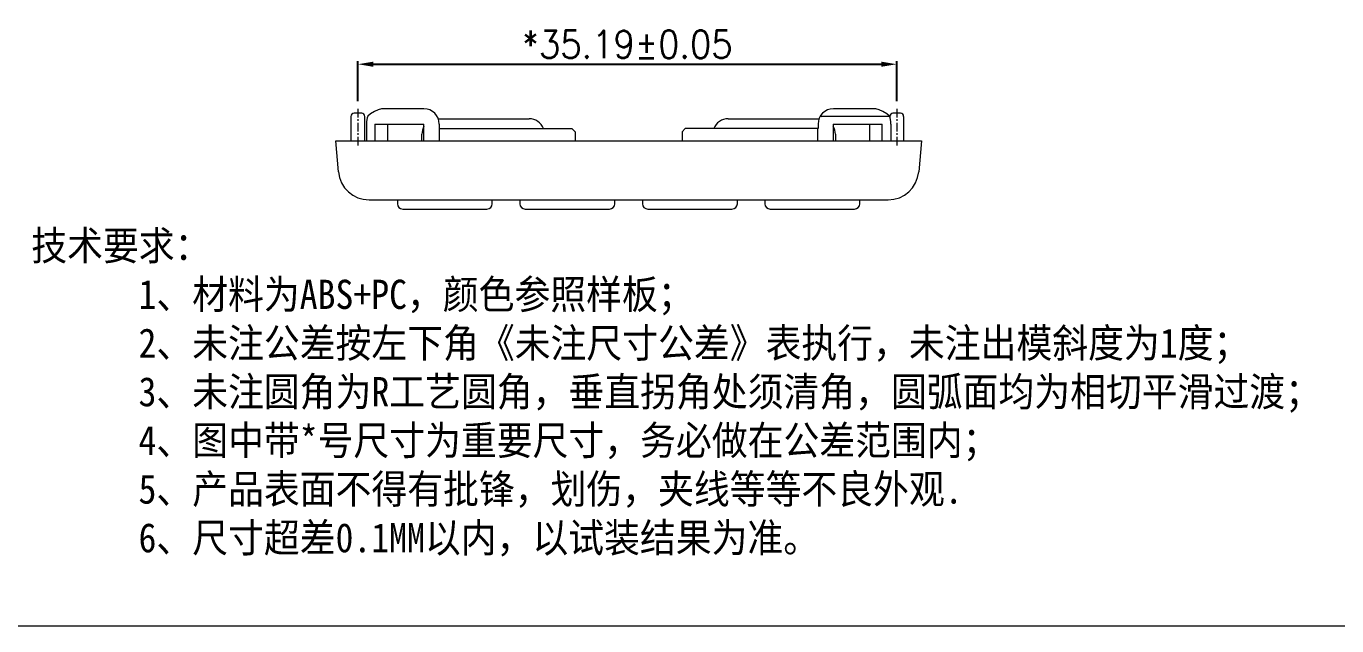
# Model space of a CAD drawing. Header units: millimetres. Extents: x 1171 to 1429, y -714 to -532.
# Drawn here: x 1231.6 to 1317.2, y -705.6 to -666.4 of the extents above; entities that cross this region are included whole.
import ezdxf

# ---------------------------------------------------------------- set-up
doc = ezdxf.new("R2010")
doc.units = ezdxf.units.MM
doc.header["$LTSCALE"] = 0.12
doc.linetypes.add('CENTER', pattern=[50.8, 31.75, -6.35, 6.35, -6.35])
doc.layers.get('0').update_dxf_attribs({"color": 8, "lineweight": 9})
for name, color, linetype, lineweight in [('1粗实线-A (轮廓线)', 3, 'Continuous', 15), ('dim', 82, 'Continuous', 9), ('尺寸线', 3, 'Continuous', 9)]:
    doc.layers.add(name, color=color, linetype=linetype, lineweight=lineweight)
doc.styles.get("Standard").update_dxf_attribs({"font": 'txt.shx', "width": 0.9})
doc.styles.add('机械制图', font='gbeitc.shx')
doc.dimstyles.new('1', dxfattribs={"dimtxt": 1.8, "dimasz": 1, "dimexe": 0.2, "dimexo": 0.5, "dimgap": 0.4, "dimtad": 1, "dimzin": 1, "dimdsep": 46, "dimtxsty": 'Standard', "dimcen": 0.09, "dimclrd": 3, "dimclre": 3, "dimclrt": 2, "dimadec": 0, "dimazin": 0, "dimtp": 0.01, "dimtm": 0.01, "dimtfac": 1, "dimtmove": 0, "dimatfit": 3, "dimfxl": 1, "dimtolj": 1, "dimarcsym": 0})

# ---------------------------------------------------------------- blocks, each defined once
blk = doc.blocks.new('*D65')
at = {"layer": 'Defpoints', "color": 0}
for p in [(1288.442, -668.921), (1253.252, -671.827), (1288.442, -671.827)]:
    blk.add_point(p, dxfattribs=at)
at = {"layer": '尺寸线', "color": 3, "lineweight": -2}
for p, q in [((1253.252, -671.327), (1253.252, -668.721)), ((1254.252, -668.921), (1287.442, -668.921)), ((1288.442, -671.327), (1288.442, -668.721))]:
    blk.add_line(p, q, dxfattribs=at)
at = {"layer": '尺寸线', "color": 3}
for points in [[(1254.252, -668.754), (1254.252, -669.088), (1253.252, -668.921)], [(1287.442, -668.754), (1287.442, -669.088), (1288.442, -668.921)]]:
    blk.add_solid(points, dxfattribs=at)
at = {"layer": '尺寸线', "color": 2, "insert": (1270.847, -667.621), "char_height": 1.8, "attachment_point": 5}
blk.add_mtext('\\A1;*35.19±0.05', dxfattribs=at)

msp = doc.modelspace()

# ---------------------------------------------------------------- linework, layer by layer
at = {"color": 1, "linetype": 'CENTER', "lineweight": 5, "ltscale": 0.15}
for p, q in [((1253.252, -671.827), (1253.252, -674.227)), ((1288.442, -671.827), (1288.442, -674.227))]:
    msp.add_line(p, q, dxfattribs=at)
at = {"color": 252, "lineweight": 13}
msp.add_line((1180.029, -705.582), (1419.951, -705.582), dxfattribs=at)
at = {"layer": '1粗实线-A (轮廓线)', "color": 7, "linetype": 'Continuous'}
for p, q in [((1254.899, -671.827), (1254.795, -671.835)), ((1257.566, -671.827), (1254.901, -671.827)), ((1286.963, -671.827), (1284.302, -671.827)), ((1287.075, -671.836), (1286.964, -671.827)), ((1252.802, -672.327), (1252.802, -673.927)), ((1253.502, -672.127), (1253.002, -672.127)), ((1253.702, -673.927), (1253.702, -672.327)), ((1253.892, -672.31), (1253.857, -672.43)), ((1253.895, -672.307), (1253.892, -672.31)), ((1253.892, -672.31), (1253.892, -672.318)), ((1253.892, -672.318), (1253.901, -672.326)), ((1253.901, -672.326), (1253.909, -672.327)), ((1258.503, -672.477), (1264.432, -672.477)), ((1277.432, -672.477), (1283.365, -672.477)), ((1283.516, -672.32), (1283.556, -672.327)), ((1287.955, -672.327), (1283.556, -672.327)), ((1287.969, -672.307), (1287.971, -672.31)), ((1287.971, -672.31), (1287.971, -672.318)), ((1288.007, -672.43), (1287.971, -672.31)), ((1287.992, -672.327), (1287.992, -672.379)), ((1288.692, -672.127), (1288.192, -672.127)), ((1288.892, -672.327), (1288.892, -673.927)), ((1253.81, -672.827), (1253.81, -673.927)), ((1254.365, -672.827), (1254.365, -673.927)), ((1254.365, -672.827), (1257.566, -672.827)), ((1255.211, -673.927), (1255.211, -672.827)), ((1257.432, -673.927), (1257.432, -673.477)), ((1257.566, -673.927), (1257.566, -672.827)), ((1258.566, -672.827), (1258.566, -673.927)), ((1258.566, -673.127), (1267.232, -673.127)), ((1267.232, -673.127), (1267.432, -673.327)), ((1267.432, -673.327), (1267.432, -673.927)), ((1274.432, -673.327), (1274.632, -673.127)), ((1274.432, -673.327), (1274.432, -673.927)), ((1283.302, -673.127), (1274.632, -673.127)), ((1283.302, -672.827), (1283.302, -673.127)), ((1284.298, -672.827), (1287.499, -672.827)), ((1284.298, -672.827), (1284.298, -673.927)), ((1284.432, -673.477), (1284.432, -673.927)), ((1286.657, -672.827), (1286.657, -673.927)), ((1287.499, -673.927), (1287.499, -672.827)), ((1288.053, -672.827), (1288.053, -673.927)), ((1251.989, -675.951), (1251.811, -673.927)), ((1251.811, -673.927), (1290.052, -673.927)), ((1290.052, -673.927), (1289.875, -675.951)), ((1253.982, -677.777), (1287.882, -677.777)), ((1255.832, -677.777), (1255.832, -678.027)), ((1262.032, -678.027), (1262.032, -677.777)), ((1263.832, -677.777), (1263.832, -678.027)), ((1270.032, -678.027), (1270.032, -677.777)), ((1271.832, -677.777), (1271.832, -678.027)), ((1278.032, -678.027), (1278.032, -677.777)), ((1279.832, -677.777), (1279.832, -678.027)), ((1286.032, -678.027), (1286.032, -677.777)), ((1256.182, -678.377), (1261.682, -678.377)), ((1264.182, -678.377), (1269.682, -678.377)), ((1272.182, -678.377), (1277.682, -678.377)), ((1280.182, -678.377), (1285.682, -678.377))]:
    msp.add_line(p, q, dxfattribs=at)
for points in [[(1254.795, -671.835), (1254.582, -671.893), (1254.342, -672.004), (1254.086, -672.164), (1253.895, -672.307)], [(1287.969, -672.307), (1287.785, -672.169), (1287.529, -672.008), (1287.289, -671.896), (1287.075, -671.836)], [(1253.857, -672.43), (1253.817, -672.668), (1253.81, -672.827)], [(1288.053, -672.827), (1288.046, -672.669), (1288.007, -672.43)]]:
    msp.add_lwpolyline(points, dxfattribs=at)
for centre, radius, start, end in [((1257.566, -672.827), 1, 0, 90), ((1284.302, -672.827), 1, 90, 180), ((1253.002, -672.327), 0.2, 90, 180), ((1253.502, -672.327), 0.2, 0, 90), ((1264.432, -673.477), 1, 20.66485, 90), ((1277.432, -673.477), 1, 90, 159.3352), ((1288.192, -672.327), 0.2, 90, 180), ((1288.692, -672.327), 0.2, 0, 90), ((1258.432, -673.477), 1, 150.04355, 180), ((994.547, -673.232), 288.751, 359.86207, 0.02081), ((1283.432, -673.477), 1, 0, 29.99701), ((1253.981, -675.777), 2, 185, 270.02413), ((1287.883, -675.777), 2, 269.97418, 355), ((1256.182, -678.027), 0.35, 180, 270), ((1261.682, -678.027), 0.35, 270, 0), ((1264.182, -678.027), 0.35, 180, 270), ((1269.682, -678.027), 0.35, 270, 0), ((1272.182, -678.027), 0.35, 180, 270), ((1277.682, -678.027), 0.35, 270, 0), ((1280.182, -678.027), 0.35, 180, 270), ((1285.682, -678.027), 0.35, 270, 0)]:
    msp.add_arc(centre, radius, start, end, dxfattribs=at)
for points, knots in [([(1283.441, -672.317), (1283.446, -672.309), (1283.467, -672.306), (1283.491, -672.311), (1283.507, -672.316), (1283.516, -672.32)], [0, 0, 0, 0, 0.356143, 0.645205, 1, 1, 1, 1]), ([(1287.955, -672.327), (1287.958, -672.327), (1287.965, -672.326), (1287.97, -672.321), (1287.971, -672.318)], [0, 0, 0, 0, 0.555051, 1, 1, 1, 1])]:
    msp.add_open_spline(points, degree=3, knots=knots, dxfattribs=at)

# ---------------------------------------------------------------- texts
at = {"layer": 'dim', "color": 252, "lineweight": 5, "insert": (1231.924, -679.812), "char_height": 1.90629, "width": 92.66777, "attachment_point": 1, "style": '机械制图'}
msp.add_mtext('{\\fSimSun|b0|i0|c134|p2;\\W0.9;技术要求：\\P      1、材料为ABS+PC，颜色参照样板；\\P      2、未注公差按左下角《未注尺寸公差》表执行，未注出模斜度为1度；\\P      3、未注圆角为R工艺圆角，垂直拐角处须清角，圆弧面均为相切平滑过渡；\\P      4、图中带*号尺寸为重要尺寸，务必做在公差范围内；\\P      5、产品表面不得有批锋，划伤，夹线等等不良外观.\\P      6、尺寸超差0.1MM以内，以试装结果为准。}', dxfattribs=at)

# ---------------------------------------------------------------- dimensions: what is measured, and where the dimension line sits
at = {"layer": '尺寸线'}
dim = msp.add_linear_dim(base=(1288.442, -668.921), p1=(1253.252, -671.827), p2=(1288.442, -671.827), text='*<>±0.05', dimstyle='1', dxfattribs=at)
dim.commit()
dim.dimension.update_dxf_attribs({"geometry": '*D65', "text_midpoint": (1270.847, -667.621)})

doc.saveas('drawing.dxf')
